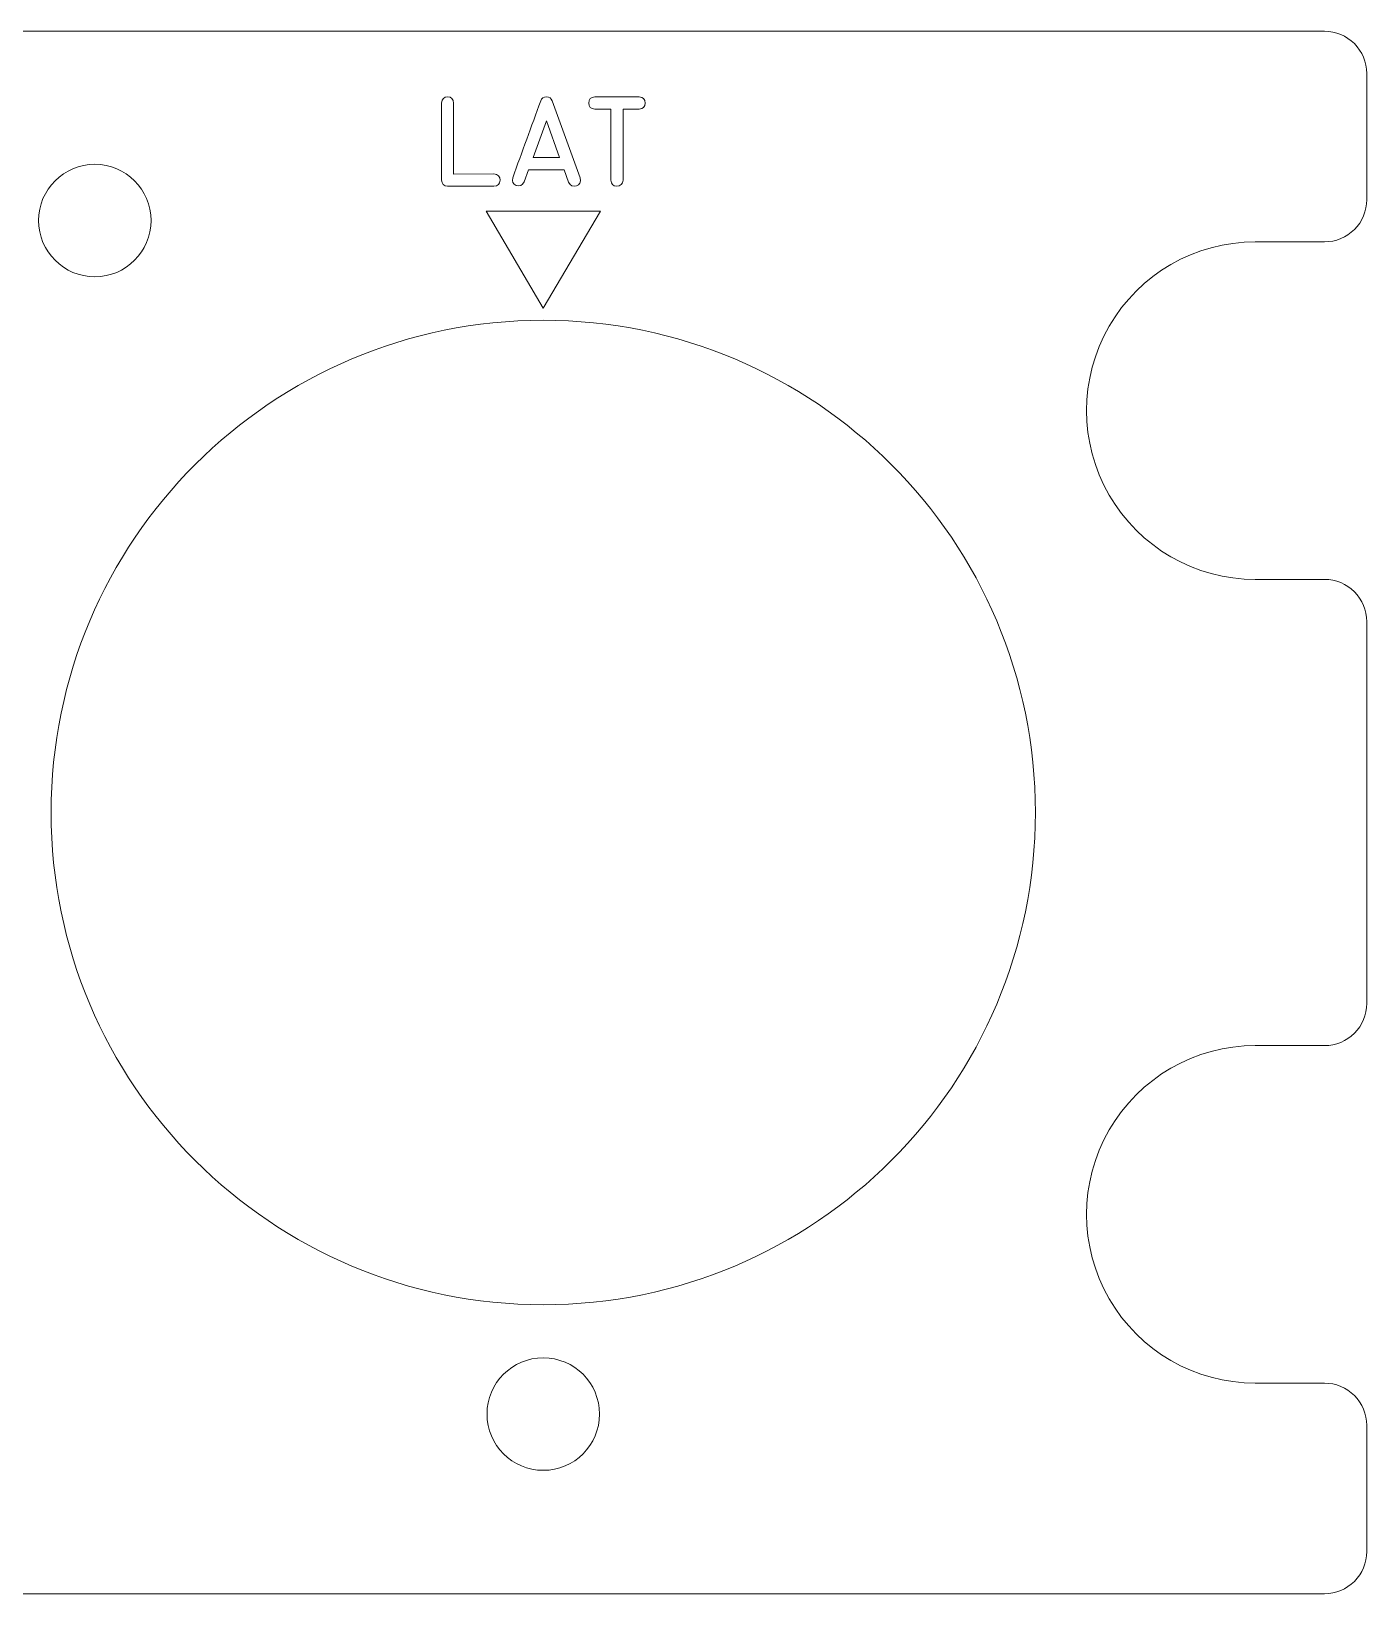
# Model space of a CAD drawing. Header units: millimetres. Extents: x -104 to 90, y -60 to 124.
# Drawn here: x -6.2 to 41.3, y 68.6 to 124.1 of the extents above; entities that cross this region are included whole.
import ezdxf

# ---------------------------------------------------------------- set-up
doc = ezdxf.new("R2010")
doc.units = ezdxf.units.MM
doc.header["$MEASUREMENT"] = 0
doc.layers.add('Cut', color=7, linetype='Continuous')
doc.layers.add('Engrave', color=7, linetype='Continuous')

msp = doc.modelspace()

# ---------------------------------------------------------------- linework, layer by layer
at = {"layer": 'Cut', "color": 250, "lineweight": 9}
for centre, major_axis in [((-3.8942, 117.3867), (0, 2)), ((12.0504, 96.3414), (0, 17.5)), ((12.0504, 74.9539), (0, 2))]:
    msp.add_ellipse(centre, major_axis=major_axis, ratio=1, dxfattribs=at)
msp.add_open_spline([(39.8308, 68.5664), (40.2289, 68.5666), (40.6106, 68.725), (40.8919, 69.0067), (40.8919, 69.0067), (41.1732, 69.2883), (41.3311, 69.6683), (41.3308, 70.0664), (41.3308, 70.0664), (41.3308, 70.0664), (41.3308, 74.5539), (41.3308, 74.5539), (41.3308, 74.5539), (41.3306, 74.9519), (41.1722, 75.3336), (40.8905, 75.6149), (40.8905, 75.6149), (40.6089, 75.8962), (40.2289, 76.0541), (39.8308, 76.0539), (39.8308, 76.0539), (39.8308, 76.0539), (37.3683, 76.0539), (37.3683, 76.0539), (37.3683, 76.0539), (35.2247, 76.0539), (33.244, 77.1975), (32.1722, 79.0539), (32.1722, 79.0539), (31.1004, 80.9103), (31.1004, 83.1975), (32.1722, 85.0539), (32.1722, 85.0539), (33.244, 86.9103), (35.2247, 88.0539), (37.3683, 88.0539), (37.3683, 88.0539), (37.3683, 88.0539), (39.8308, 88.0539), (39.8308, 88.0539), (39.8308, 88.0539), (40.2289, 88.0541), (40.6106, 88.2125), (40.8919, 88.4942), (40.8919, 88.4942), (41.1732, 88.7758), (41.3311, 89.1558), (41.3308, 89.5539), (41.3308, 89.5539), (41.3308, 89.5539), (41.3308, 103.1289), (41.3308, 103.1289), (41.3308, 103.1289), (41.3306, 103.5269), (41.1722, 103.9086), (40.8905, 104.1899), (40.8905, 104.1899), (40.6089, 104.4712), (40.2289, 104.6291), (39.8308, 104.6289), (39.8308, 104.6289), (39.8308, 104.6289), (37.3683, 104.6289), (37.3683, 104.6289), (37.3683, 104.6289), (35.2247, 104.6289), (33.244, 105.7725), (32.1722, 107.6289), (32.1722, 107.6289), (31.1004, 109.4853), (31.1004, 111.7725), (32.1722, 113.6289), (32.1722, 113.6289), (33.244, 115.4853), (35.2247, 116.6289), (37.3683, 116.6289), (37.3683, 116.6289), (37.3683, 116.6289), (39.8308, 116.6289), (39.8308, 116.6289), (39.8308, 116.6289), (40.2289, 116.6291), (40.6106, 116.7875), (40.8919, 117.0692), (40.8919, 117.0692), (41.1732, 117.3508), (41.3311, 117.7308), (41.3308, 118.1289), (41.3308, 118.1289), (41.3308, 118.1289), (41.3308, 122.6164), (41.3308, 122.6164), (41.3308, 122.6164), (41.3306, 123.0144), (41.1722, 123.3961), (40.8905, 123.6774), (40.8905, 123.6774), (40.6089, 123.9587), (40.2289, 124.1166), (39.8308, 124.1164), (39.8308, 124.1164), (39.8308, 124.1164), (-101.6192, 124.1164), (-101.6192, 124.1164), (-101.6192, 124.1164), (-102.0172, 124.1161), (-102.3989, 123.9577), (-102.6802, 123.6761), (-102.6802, 123.6761), (-102.9615, 123.3944), (-103.1194, 123.0144), (-103.1192, 122.6164), (-103.1192, 122.6164), (-103.1192, 122.6164), (-103.1192, 118.1289), (-103.1192, 118.1289), (-103.1192, 118.1289), (-103.1189, 117.7308), (-102.9605, 117.3491), (-102.6789, 117.0678), (-102.6789, 117.0678), (-102.3972, 116.7865), (-102.0172, 116.6286), (-101.6192, 116.6289), (-101.6192, 116.6289), (-101.6192, 116.6289), (-99.1567, 116.6289), (-99.1567, 116.6289), (-99.1567, 116.6289), (-97.0131, 116.6289), (-95.0323, 115.4853), (-93.9605, 113.6289), (-93.9605, 113.6289), (-92.8887, 111.7725), (-92.8887, 109.4853), (-93.9605, 107.6289), (-93.9605, 107.6289), (-95.0323, 105.7725), (-97.0131, 104.6289), (-99.1567, 104.6289), (-99.1567, 104.6289), (-99.1567, 104.6289), (-101.6192, 104.6289), (-101.6192, 104.6289), (-101.6192, 104.6289), (-102.0172, 104.6286), (-102.3989, 104.4702), (-102.6802, 104.1886), (-102.6802, 104.1886), (-102.9615, 103.9069), (-103.1194, 103.5269), (-103.1192, 103.1289), (-103.1192, 103.1289), (-103.1192, 103.1289), (-103.1192, 89.5539), (-103.1192, 89.5539), (-103.1192, 89.5539), (-103.1189, 89.1558), (-102.9605, 88.7741), (-102.6789, 88.4928), (-102.6789, 88.4928), (-102.3972, 88.2115), (-102.0172, 88.0536), (-101.6192, 88.0539), (-101.6192, 88.0539), (-101.6192, 88.0539), (-99.1567, 88.0539), (-99.1567, 88.0539), (-99.1567, 88.0539), (-97.0131, 88.0539), (-95.0323, 86.9103), (-93.9605, 85.0539), (-93.9605, 85.0539), (-92.8887, 83.1975), (-92.8887, 80.9103), (-93.9605, 79.0539), (-93.9605, 79.0539), (-95.0323, 77.1975), (-97.0131, 76.0539), (-99.1567, 76.0539), (-99.1567, 76.0539), (-99.1567, 76.0539), (-101.6192, 76.0539), (-101.6192, 76.0539), (-101.6192, 76.0539), (-102.0172, 76.0536), (-102.3989, 75.8952), (-102.6802, 75.6136), (-102.6802, 75.6136), (-102.9615, 75.3319), (-103.1194, 74.9519), (-103.1192, 74.5539), (-103.1192, 74.5539), (-103.1192, 74.5539), (-103.1192, 70.0664), (-103.1192, 70.0664), (-103.1192, 70.0664), (-103.1189, 69.6683), (-102.9605, 69.2866), (-102.6789, 69.0053), (-102.6789, 69.0053), (-102.3972, 68.724), (-102.0172, 68.5661), (-101.6192, 68.5664), (-101.6192, 68.5664), (-101.6192, 68.5664), (39.8308, 68.5664), (39.8308, 68.5664)], degree=3, knots=[0, 0, 0, 0, 0.0188679, 0.0188679, 0.0188679, 0.0188679, 0.0377358, 0.0377358, 0.0377358, 0.0377358, 0.0566038, 0.0566038, 0.0566038, 0.0566038, 0.0754717, 0.0754717, 0.0754717, 0.0754717, 0.0943396, 0.0943396, 0.0943396, 0.0943396, 0.1132075, 0.1132075, 0.1132075, 0.1132075, 0.1320755, 0.1320755, 0.1320755, 0.1320755, 0.1509434, 0.1509434, 0.1509434, 0.1509434, 0.1698113, 0.1698113, 0.1698113, 0.1698113, 0.1886792, 0.1886792, 0.1886792, 0.1886792, 0.2075472, 0.2075472, 0.2075472, 0.2075472, 0.2264151, 0.2264151, 0.2264151, 0.2264151, 0.245283, 0.245283, 0.245283, 0.245283, 0.2641509, 0.2641509, 0.2641509, 0.2641509, 0.2830189, 0.2830189, 0.2830189, 0.2830189, 0.3018868, 0.3018868, 0.3018868, 0.3018868, 0.3207547, 0.3207547, 0.3207547, 0.3207547, 0.3396226, 0.3396226, 0.3396226, 0.3396226, 0.3584906, 0.3584906, 0.3584906, 0.3584906, 0.3773585, 0.3773585, 0.3773585, 0.3773585, 0.3962264, 0.3962264, 0.3962264, 0.3962264, 0.4150943, 0.4150943, 0.4150943, 0.4150943, 0.4339623, 0.4339623, 0.4339623, 0.4339623, 0.4528302, 0.4528302, 0.4528302, 0.4528302, 0.4716981, 0.4716981, 0.4716981, 0.4716981, 0.490566, 0.490566, 0.490566, 0.490566, 0.509434, 0.509434, 0.509434, 0.509434, 0.5283019, 0.5283019, 0.5283019, 0.5283019, 0.5471698, 0.5471698, 0.5471698, 0.5471698, 0.5660377, 0.5660377, 0.5660377, 0.5660377, 0.5849057, 0.5849057, 0.5849057, 0.5849057, 0.6037736, 0.6037736, 0.6037736, 0.6037736, 0.6226415, 0.6226415, 0.6226415, 0.6226415, 0.6415094, 0.6415094, 0.6415094, 0.6415094, 0.6603774, 0.6603774, 0.6603774, 0.6603774, 0.6792453, 0.6792453, 0.6792453, 0.6792453, 0.6981132, 0.6981132, 0.6981132, 0.6981132, 0.7169811, 0.7169811, 0.7169811, 0.7169811, 0.7358491, 0.7358491, 0.7358491, 0.7358491, 0.754717, 0.754717, 0.754717, 0.754717, 0.7735849, 0.7735849, 0.7735849, 0.7735849, 0.7924528, 0.7924528, 0.7924528, 0.7924528, 0.8113208, 0.8113208, 0.8113208, 0.8113208, 0.8301887, 0.8301887, 0.8301887, 0.8301887, 0.8490566, 0.8490566, 0.8490566, 0.8490566, 0.8679245, 0.8679245, 0.8679245, 0.8679245, 0.8867925, 0.8867925, 0.8867925, 0.8867925, 0.9056604, 0.9056604, 0.9056604, 0.9056604, 0.9245283, 0.9245283, 0.9245283, 0.9245283, 0.9433962, 0.9433962, 0.9433962, 0.9433962, 0.9622642, 0.9622642, 0.9622642, 0.9622642, 1, 1, 1, 1], dxfattribs=at)
at = {"layer": 'Engrave', "color": 240, "lineweight": 9}
for points, knots in [([(8.6476, 118.608), (8.5206, 118.6165), (8.4471, 118.6879), (8.4275, 118.8234), (8.4275, 118.8234), (8.4275, 118.8234), (8.4275, 121.5645), (8.4275, 121.5645), (8.4275, 121.5645), (8.4492, 121.7132), (8.5249, 121.7862), (8.654, 121.7841), (8.654, 121.7841), (8.7831, 121.7814), (8.8535, 121.7079), (8.8646, 121.5645), (8.8646, 121.5645), (8.8646, 121.5645), (8.8646, 119.0409), (8.8646, 119.0409), (8.8646, 119.0409), (8.8646, 119.0409), (10.2955, 119.0419), (10.2955, 119.0419), (10.2955, 119.0419), (10.4426, 119.0255), (10.5151, 118.9514), (10.5135, 118.8197), (10.5135, 118.8197), (10.5119, 118.6879), (10.4389, 118.6175), (10.2939, 118.608), (10.2939, 118.608), (10.2939, 118.608), (8.6476, 118.608), (8.6476, 118.608)], [0, 0, 0, 0, 0.1, 0.1, 0.1, 0.1, 0.2, 0.2, 0.2, 0.2, 0.3, 0.3, 0.3, 0.3, 0.4, 0.4, 0.4, 0.4, 0.5, 0.5, 0.5, 0.5, 0.6, 0.6, 0.6, 0.6, 0.7, 0.7, 0.7, 0.7, 0.8, 0.8, 0.8, 0.8, 1, 1, 1, 1]), ([(10.9654, 118.9086), (11.1305, 119.3647), (11.2961, 119.8203), (11.4618, 120.2754), (11.4618, 120.2754), (11.6279, 120.7305), (11.7941, 121.1861), (11.9602, 121.6417), (11.9602, 121.6417), (11.9946, 121.7359), (12.0624, 121.7835), (12.1634, 121.7846), (12.1634, 121.7846), (12.265, 121.7857), (12.3333, 121.738), (12.3682, 121.6417), (12.3682, 121.6417), (12.3682, 121.6417), (13.362, 118.9012), (13.362, 118.9012), (13.362, 118.9012), (13.3927, 118.7551), (13.3483, 118.6615), (13.2287, 118.6191), (13.2287, 118.6191), (13.1085, 118.5763), (13.0165, 118.6202), (12.9508, 118.7493), (12.9508, 118.7493), (12.9508, 118.7493), (12.7916, 119.1927), (12.7916, 119.1927), (12.7916, 119.1927), (12.7916, 119.1927), (11.5279, 119.1927), (11.5279, 119.1927), (11.5279, 119.1927), (11.5279, 119.1927), (11.3729, 118.7599), (11.3729, 118.7599), (11.3729, 118.7599), (11.3067, 118.6297), (11.2125, 118.5874), (11.0908, 118.6324), (11.0908, 118.6324), (10.9686, 118.6768), (10.9268, 118.7694), (10.9654, 118.9086)], [0, 0, 0, 0, 0.0769231, 0.0769231, 0.0769231, 0.0769231, 0.1538462, 0.1538462, 0.1538462, 0.1538462, 0.2307692, 0.2307692, 0.2307692, 0.2307692, 0.3076923, 0.3076923, 0.3076923, 0.3076923, 0.3846154, 0.3846154, 0.3846154, 0.3846154, 0.4615385, 0.4615385, 0.4615385, 0.4615385, 0.5384615, 0.5384615, 0.5384615, 0.5384615, 0.6153846, 0.6153846, 0.6153846, 0.6153846, 0.6923077, 0.6923077, 0.6923077, 0.6923077, 0.7692308, 0.7692308, 0.7692308, 0.7692308, 0.8461538, 0.8461538, 0.8461538, 0.8461538, 1, 1, 1, 1]), ([(14.4531, 118.8266), (14.4531, 118.8266), (14.4531, 121.3475), (14.4531, 121.3475), (14.4531, 121.3475), (14.4531, 121.3475), (13.8843, 121.3475), (13.8843, 121.3475), (13.8843, 121.3475), (13.7398, 121.3586), (13.6673, 121.4316), (13.6678, 121.565), (13.6678, 121.565), (13.6684, 121.6989), (13.7409, 121.7724), (13.8843, 121.7846), (13.8843, 121.7846), (13.8843, 121.7846), (15.458, 121.7846), (15.458, 121.7846), (15.458, 121.7846), (15.6003, 121.7735), (15.6723, 121.6999), (15.6728, 121.565), (15.6728, 121.565), (15.6734, 121.4306), (15.6014, 121.3576), (15.458, 121.3475), (15.458, 121.3475), (15.458, 121.3475), (14.8907, 121.3475), (14.8907, 121.3475), (14.8907, 121.3475), (14.8907, 121.3475), (14.8907, 118.8266), (14.8907, 118.8266), (14.8907, 118.8266), (14.8669, 118.68), (14.7907, 118.6075), (14.6616, 118.6096), (14.6616, 118.6096), (14.533, 118.6117), (14.4637, 118.6842), (14.4531, 118.8266)], [0, 0, 0, 0, 0.0833333, 0.0833333, 0.0833333, 0.0833333, 0.1666667, 0.1666667, 0.1666667, 0.1666667, 0.25, 0.25, 0.25, 0.25, 0.3333333, 0.3333333, 0.3333333, 0.3333333, 0.4166667, 0.4166667, 0.4166667, 0.4166667, 0.5, 0.5, 0.5, 0.5, 0.5833333, 0.5833333, 0.5833333, 0.5833333, 0.6666667, 0.6666667, 0.6666667, 0.6666667, 0.75, 0.75, 0.75, 0.75, 0.8333333, 0.8333333, 0.8333333, 0.8333333, 1, 1, 1, 1]), ([(12.6333, 119.6282), (12.6333, 119.6282), (12.1619, 120.9305), (12.1619, 120.9305), (12.1619, 120.9305), (12.1619, 120.9305), (11.6877, 119.6282), (11.6877, 119.6282), (11.6877, 119.6282), (11.6877, 119.6282), (12.6333, 119.6282), (12.6333, 119.6282)], [0, 0, 0, 0, 0.25, 0.25, 0.25, 0.25, 0.5, 0.5, 0.5, 0.5, 1, 1, 1, 1]), ([(12.1619, 120.9305), (12.1619, 120.9305), (12.6333, 119.6282), (12.6333, 119.6282), (12.6333, 119.6282), (12.6333, 119.6282), (12.1619, 120.9305), (12.1619, 120.9305)], [0, 0, 0, 0, 0.3333333, 0.3333333, 0.3333333, 0.3333333, 1, 1, 1, 1]), ([(12.0504, 114.2765), (12.0504, 114.2765), (10.0186, 117.72), (10.0186, 117.72), (10.0186, 117.72), (10.0186, 117.72), (14.0822, 117.72), (14.0822, 117.72), (14.0822, 117.72), (14.0822, 117.72), (12.0504, 114.2765), (12.0504, 114.2765)], [0, 0, 0, 0, 0.25, 0.25, 0.25, 0.25, 0.5, 0.5, 0.5, 0.5, 1, 1, 1, 1])]:
    msp.add_open_spline(points, degree=3, knots=knots, dxfattribs=at)

doc.saveas('drawing.dxf')
